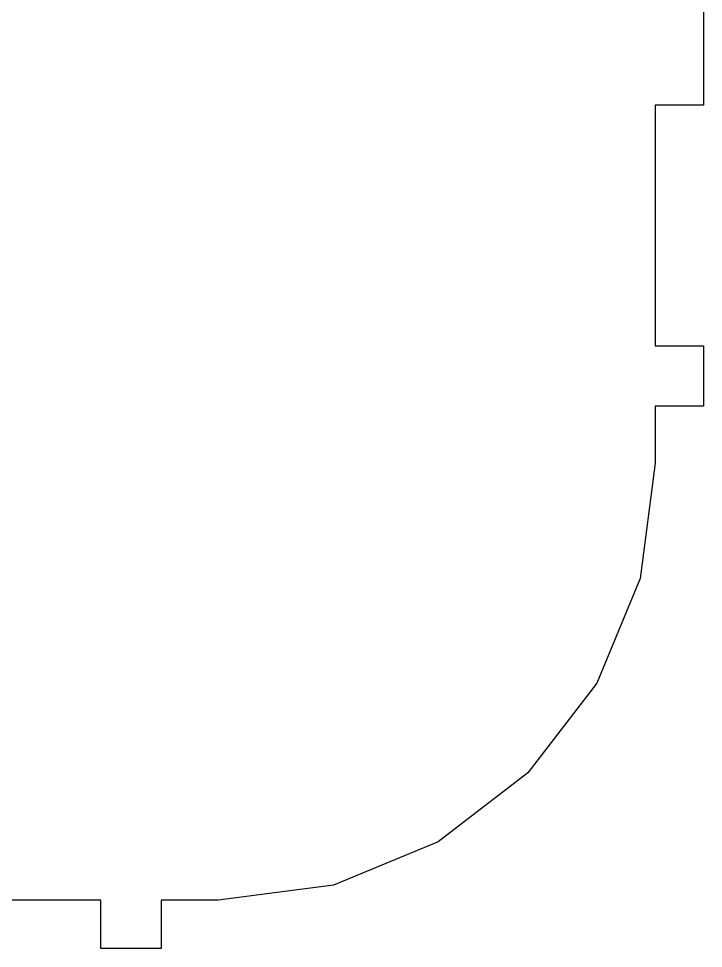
# Model space of a CAD drawing. Header units: metres. Extents: x 300 to 1036, y 0 to 304.
# Drawn here: x 443.2 to 500, y 104 to 181.2 of the extents above; entities that cross this region are included whole.
import ezdxf

# ---------------------------------------------------------------- set-up
doc = ezdxf.new("R2010")
doc.units = ezdxf.units.M

msp = doc.modelspace()

# ---------------------------------------------------------------- linework, layer by layer
at = {"layer": 'GROUP5'}
for p, q in [((500, 194), (500, 174)), ((500, 174), (496, 174)), ((496, 174), (496, 154)), ((496, 154), (500, 154)), ((500, 154), (500, 149)), ((500, 149), (496, 149)), ((496, 149), (496, 144.262)), ((496, 144.262), (494.74, 134.691)), ((494.74, 134.691), (491.147, 126.017)), ((491.147, 126.017), (485.431, 118.569)), ((485.431, 118.569), (477.983, 112.853)), ((477.983, 112.853), (469.309, 109.26)), ((469.309, 109.26), (459.738, 108)), ((450, 108), (430, 108)), ((450, 104), (450, 108)), ((459.738, 108), (455, 108)), ((455, 108), (455, 104)), ((455, 104), (450, 104))]:
    msp.add_line(p, q, dxfattribs=at)

doc.saveas('drawing.dxf')
